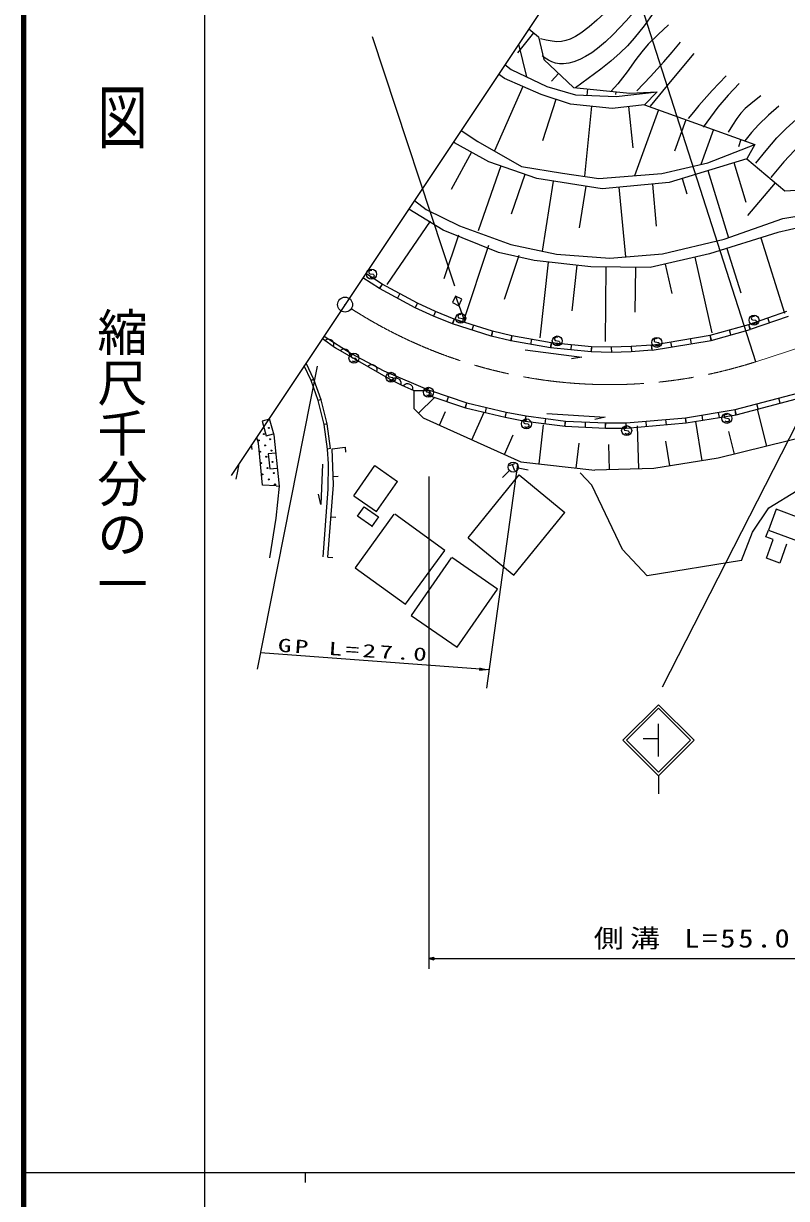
# Model space of a CAD drawing. Units: millimetres, scale not verified. Extents: x 62682 to 702682, y -6806 to 353194.
# Drawn here: x 62682 to 138500, y 175603 to 292392 of the extents above; entities that cross this region are included whole.
import ezdxf
from ezdxf.enums import TextEntityAlignment as Align

# ---------------------------------------------------------------- set-up
doc = ezdxf.new("R2010")
doc.units = ezdxf.units.MM
doc.header["$LTSCALE"] = 1000
doc.linetypes.add('CHAIN', pattern=[18.5, 12, -1.5, 3.5, -1.5])
for name, color, linetype, lineweight in [('M-BGD', 7, 'Continuous', 25), ('M-BMK', 2, 'CHAIN', 13), ('M-TTL', 2, 'Continuous', 140), ('M-TTL-BAND', 7, 'Continuous', 25)]:
    doc.layers.add(name, color=color, linetype=linetype, lineweight=lineweight)
doc.layers.add('M-BGD-HTXT', color=7, linetype='Continuous')
doc.styles.add('@ＭＳ ゴシック', font='')
doc.styles.add('ＭＳ ゴシック', font='')
doc.styles.get('@ＭＳ ゴシック').set_extended_font_data('@MS Gothic')
doc.styles.get('ＭＳ ゴシック').set_extended_font_data('MS Gothic')

# ---------------------------------------------------------------- blocks, each defined once
blk = doc.blocks.new('filled_arrow')
at = {"color": 0, "linetype": 'Continuous', "lineweight": -2}
blk.add_solid([(7.5, 1.25), (0, 0), (7.5, -1.25)], dxfattribs=at)
blk = doc.blocks.new('BUHIN152')
at = {"color": 7, "linetype": 'Continuous', "lineweight": 25}
blk.add_lwpolyline([(-242, -263), (-225, -300), (-194, -328), (-147, -353), (-73, -375), (-5, -377), (58, -358), (105, -314), (124, -260), (133, -224), (129, -170), (103, -133), (-112, 97), (-127, 149), (-128, 214), (-106, 270), (-75, 310), (-29, 343), (52, 342), (162, 309), (208, 287), (247, 251), (274, 204), (291, 139)], dxfattribs=at)
blk.add_circle((0, 0), 498, dxfattribs=at)
blk = doc.blocks.new('BUHIN153')
at = {"color": 7, "linetype": 'Continuous', "lineweight": 25}
blk.add_lwpolyline([(-730, -2391), (-127, -2065), (-438, -1435), (-1048, -1784), (-730, -2391), (0, 0)], dxfattribs=at)
blk = doc.blocks.new('BUHIN174')
at = {"color": 7, "linetype": 'Continuous', "lineweight": 25}
blk.add_line((0, 0), (-374, 332), dxfattribs=at)
blk = doc.blocks.new('BUHIN1')
at = {"color": 7, "linetype": 'Continuous', "lineweight": 25}
for radius in [746, 22.5]:
    blk.add_circle((0, 0), radius, dxfattribs=at)
blk = doc.blocks.new('BUHIN209')
at = {"color": 7, "linetype": 'Continuous', "lineweight": 25}
for points in [[(0, 0), (-322, 402), (-474, 203)], [(-82, 62), (-426, 214), (-320, 354)], [(-121, 92), (-400, 218), (-316, 327)], [(-162, 123), (-373, 222), (-313, 301)], [(-202, 154), (-347, 225), (-309, 275)]]:
    blk.add_lwpolyline(points, close=True, dxfattribs=at)
for points in [[(-41, 31), (-452, 211), (-323, 380), (-42, 32)], [(-313, 239), (-243, 185), (-321, 229), (-306, 249), (-243, 185)]]:
    blk.add_lwpolyline(points, dxfattribs=at)

msp = doc.modelspace()

# ---------------------------------------------------------------- linework, layer by layer
at = {"layer": 'M-BGD'}
for p, q in [((120932, 303948), (83322, 247453)), ((135464, 258776), (120932, 303948)), ((105547, 266275), (97359, 291077)), ((113351, 291478), (111767, 289490)), ((112880, 291853), (113851, 291079)), ((113851, 291079), (114390, 288816)), ((111866, 290331), (112666, 287095)), ((114390, 288816), (117329, 286046)), ((110472, 286931), (109892, 287365)), ((110525, 288316), (111137, 287821)), ((111137, 287821), (114700, 286130)), ((115859, 287431), (115136, 286664)), ((114121, 285320), (110472, 286931)), ((112297, 286126), (109469, 279722)), ((117045, 284368), (114121, 285320)), ((114700, 286130), (117517, 285292)), ((117329, 286046), (122942, 285470)), ((117517, 285292), (121572, 285131)), ((118732, 285902), (118665, 285246)), ((121538, 285614), (121509, 285327)), ((121572, 285131), (125655, 285595)), ((122942, 285470), (125655, 285595)), ((124298, 285533), (124302, 285442)), ((125655, 285595), (124396, 284318)), ((115583, 284844), (114247, 280741)), ((121174, 283957), (117045, 284368)), ((119110, 284163), (118417, 277208)), ((124396, 284318), (121174, 283957)), ((122785, 284137), (123247, 280021)), ((125765, 283823), (123392, 277264)), ((124396, 284318), (135348, 280356)), ((128503, 282832), (127365, 279689)), ((106158, 281756), (107821, 280654)), ((131241, 281842), (129987, 278377)), ((105496, 280528), (105395, 280609)), ((108915, 278651), (105496, 280528)), ((107821, 280654), (112178, 278191)), ((130699, 278542), (135348, 280356)), ((133979, 280851), (133718, 280132)), ((135348, 280356), (134554, 278954)), ((107206, 279589), (105182, 275904)), ((110112, 278233), (107860, 271778)), ((113702, 276981), (108915, 278651)), ((112178, 278191), (116241, 277503)), ((126125, 277482), (130699, 278542)), ((134554, 278954), (126831, 276593)), ((133267, 278561), (134472, 274618)), ((134554, 278954), (138325, 275771)), ((112505, 277399), (111125, 273443)), ((120180, 275968), (113702, 276981)), ((116241, 277503), (119855, 276981)), ((119855, 276981), (126125, 277482)), ((128119, 276986), (128581, 275475)), ((130693, 277774), (132735, 271096)), ((115321, 276728), (114232, 269759)), ((118560, 276221), (117913, 272083)), ((126831, 276593), (120180, 275968)), ((121843, 276124), (122493, 269200)), ((125169, 276437), (125562, 272251)), ((137382, 276567), (134618, 273293)), ((138325, 275771), (143737, 276084)), ((101532, 274807), (102689, 273920)), ((104386, 271849), (100960, 273948)), ((102689, 273920), (106000, 272282)), ((138144, 272998), (145108, 274199)), ((103091, 272739), (98775, 266459)), ((106000, 272282), (111109, 270432)), ((132300, 270943), (138144, 272998)), ((144194, 273113), (137632, 271619)), ((109895, 269632), (104386, 271849)), ((105891, 271346), (104438, 266997)), ((137632, 271619), (130865, 269485)), ((135940, 271085), (138305, 263587)), ((108903, 270340), (106397, 262840)), ((111109, 270432), (115637, 269456)), ((126182, 269488), (132300, 270943)), ((132557, 270018), (133948, 265605)), ((113419, 268831), (109895, 269632)), ((111914, 269334), (110448, 264946)), ((119067, 268210), (113419, 268831)), ((114831, 268676), (114005, 261162)), ((115637, 269456), (120940, 269079)), ((120940, 269079), (126182, 269488)), ((130865, 269485), (124955, 268154)), ((129388, 269152), (131078, 261645)), ((98319, 266499), (96701, 267550)), ((117655, 268366), (117157, 263838)), ((124955, 268154), (119067, 268210)), ((120539, 268196), (120468, 260771)), ((123483, 268168), (123441, 263706)), ((126433, 268487), (127091, 265562)), ((98053, 266051), (96413, 267117)), ((98319, 266499), (98035, 266063)), ((98319, 266499), (98072, 266041)), ((101833, 264609), (98319, 266499)), ((101601, 264144), (98053, 266051)), ((100076, 265554), (99830, 265096)), ((101833, 264609), (101587, 264151)), ((103414, 263307), (101601, 264144)), ((101833, 264609), (101615, 264137)), ((103632, 263779), (101833, 264609)), ((105297, 262529), (103414, 263307)), ((103632, 263779), (103433, 263298)), ((105474, 263018), (103632, 263779)), ((105474, 263018), (105276, 262537)), ((105474, 263018), (105318, 262522)), ((109294, 261814), (105474, 263018)), ((134754, 262489), (138527, 263784)), ((134922, 261997), (138684, 263287)), ((136803, 262642), (136634, 263134)), ((109154, 261313), (105297, 262529)), ((107384, 262416), (107228, 261920)), ((109294, 261814), (109138, 261318)), ((109294, 261814), (109171, 261309)), ((111214, 261345), (109294, 261814)), ((130914, 261407), (134754, 262489)), ((131028, 260899), (134895, 261988)), ((132975, 261447), (132834, 261948)), ((134895, 261988), (134754, 262489)), ((134922, 261997), (134754, 262489)), ((92385, 261066), (93683, 260143)), ((92549, 261314), (95232, 259581)), ((111107, 260836), (109154, 261313)), ((111214, 261345), (111090, 260840)), ((115052, 260140), (111107, 260836)), ((111214, 261345), (111123, 260833)), ((115122, 260656), (111214, 261345)), ((113168, 261001), (113077, 260488)), ((115122, 260656), (115032, 260144)), ((115122, 260656), (115072, 260138)), ((119107, 260266), (115122, 260656)), ((117114, 260461), (117064, 259943)), ((125070, 260426), (130914, 261407)), ((125156, 259913), (131028, 260899)), ((127104, 260240), (127018, 260753)), ((129052, 260567), (128966, 261080)), ((131001, 260894), (130914, 261407)), ((131056, 260906), (130914, 261407)), ((93683, 260143), (99135, 257011)), ((95232, 259581), (98481, 257878)), ((112538, 259943), (118149, 259225)), ((119076, 259746), (115052, 260140)), ((119107, 260266), (119056, 259748)), ((121074, 259705), (119076, 259746)), ((119107, 260266), (119096, 259746)), ((121085, 260225), (119107, 260266)), ((123069, 259755), (121074, 259705)), ((123056, 260275), (121085, 260225)), ((121085, 260225), (121098, 259706)), ((125070, 260426), (123056, 260275)), ((123056, 260275), (123095, 259757)), ((125109, 259907), (123069, 259755)), ((125156, 259913), (125070, 260426)), ((125070, 260426), (125108, 259907)), ((91873, 258324), (85904, 228206)), ((91254, 256904), (90579, 258354)), ((91532, 257018), (90774, 258646)), ((118149, 259225), (117121, 259067)), ((91526, 257030), (91254, 256904)), ((91536, 257006), (91254, 256904)), ((92262, 255001), (91532, 257018)), ((98481, 257878), (103074, 255909)), ((99135, 257011), (100290, 256457)), ((91974, 254914), (91254, 256904)), ((100290, 256457), (101463, 255901)), ((101463, 255901), (103074, 255909)), ((101463, 255901), (101477, 254128)), ((103074, 255909), (102956, 255412)), ((102956, 255412), (103122, 255905)), ((103122, 255905), (106735, 254686)), ((141185, 255920), (126135, 226422)), ((133395, 254014), (142122, 256323)), ((133504, 253505), (142222, 255812)), ((92257, 255016), (91974, 254914)), ((92266, 254986), (91974, 254914)), ((92559, 252536), (91974, 254914)), ((92854, 252592), (92262, 255001)), ((101932, 253663), (103525, 255220)), ((102956, 255412), (106592, 254186)), ((104762, 254803), (104928, 255296)), ((106569, 254194), (106735, 254686)), ((106616, 254180), (106735, 254686)), ((106735, 254686), (110647, 253764)), ((137875, 254661), (137742, 255164)), ((101477, 254128), (102386, 253198)), ((104003, 252469), (104611, 253818)), ((106592, 254186), (110548, 253254)), ((107237, 251011), (108469, 253744)), ((108582, 253717), (108701, 254223)), ((110548, 253254), (110667, 253759)), ((110647, 253764), (112623, 253380)), ((114684, 253613), (120482, 253253)), ((128458, 253201), (133395, 254014)), ((128542, 252688), (133504, 253505)), ((130188, 252959), (130104, 253472)), ((131834, 253230), (131749, 253743)), ((133479, 253501), (133395, 254014)), ((133528, 253511), (133395, 254014)), ((135701, 254086), (135568, 254589)), ((136535, 250372), (135625, 254066)), ((87107, 253139), (87546, 251513)), ((92851, 252608), (92559, 252536)), ((92857, 252577), (92559, 252536)), ((92894, 250092), (92559, 252536)), ((93192, 250133), (92854, 252592)), ((102386, 253198), (112088, 248823)), ((110548, 253254), (112540, 252867)), ((112524, 252870), (112623, 253380)), ((112540, 252867), (116496, 252355)), ((112556, 252865), (112623, 253380)), ((112623, 253380), (116540, 252874)), ((113928, 248615), (114369, 252506)), ((114515, 252611), (114581, 253127)), ((116473, 252358), (116540, 252874)), ((116496, 252355), (120515, 252185)), ((116518, 252354), (116540, 252874)), ((116540, 252874), (120537, 252705)), ((118517, 252270), (118539, 252789)), ((120482, 253253), (119466, 253028)), ((120515, 252185), (120537, 252705)), ((120515, 252185), (120519, 252705)), ((120519, 252705), (122561, 252692)), ((122557, 252172), (122561, 252692)), ((122561, 252692), (128498, 253206)), ((122606, 252174), (122561, 252692)), ((122581, 252172), (128542, 252688)), ((123838, 248120), (123711, 252386)), ((124585, 252345), (124540, 252863)), ((126563, 252517), (126519, 253035)), ((128542, 252688), (128458, 253201)), ((128542, 252688), (128498, 253206)), ((130114, 248930), (129490, 252845)), ((86028, 250687), (85853, 251255)), ((87546, 251513), (88097, 246391)), ((110471, 249553), (111354, 251511)), ((120515, 252185), (122581, 252172)), ((141351, 251558), (131718, 249186)), ((133324, 249581), (132771, 251828)), ((86421, 246515), (86028, 250687)), ((93192, 250133), (92894, 250092)), ((93002, 248622), (92894, 250092)), ((94638, 250269), (94695, 249772)), ((117608, 248198), (117888, 250667)), ((120911, 248033), (120837, 250534)), ((126906, 248419), (126511, 250894)), ((112088, 248823), (119448, 247989)), ((131718, 249186), (125301, 248163)), ((92393, 248603), (92237, 244597)), ((92964, 246110), (93002, 248622)), ((95514, 245436), (97602, 248444)), ((97602, 248444), (99862, 246880)), ((111759, 248570), (108705, 226335)), ((110981, 247953), (110263, 247257)), ((110991, 248475), (111490, 248660)), ((111242, 248568), (111467, 247958)), ((111833, 248215), (112818, 248042)), ((119152, 246501), (118012, 247718)), ((125301, 248163), (119448, 247989)), ((87776, 246429), (86421, 246515)), ((87776, 246429), (88083, 246401)), ((93447, 247375), (93947, 247389)), ((97774, 243873), (99862, 246880)), ((102956, 247362), (102956, 198447)), ((106860, 241282), (111935, 247517)), ((111935, 247517), (116481, 243791)), ((122199, 240126), (119152, 246501)), ((88097, 246391), (87744, 243231)), ((92237, 244597), (91988, 245607)), ((92443, 239395), (92964, 246110)), ((95514, 245436), (97774, 243873)), ((136747, 244235), (139554, 245976)), ((95880, 243436), (96537, 244364)), ((96537, 244364), (97961, 243356)), ((135126, 241829), (136747, 244235)), ((137470, 244124), (136696, 242035)), ((140303, 243075), (137470, 244124)), ((87744, 243231), (87119, 239284)), ((99475, 243619), (95623, 238303)), ((97285, 242440), (95880, 243436)), ((97961, 243356), (97256, 242361)), ((104533, 240020), (99570, 243616)), ((111418, 237572), (116481, 243791)), ((134035, 239032), (135126, 241829)), ((136458, 241357), (136696, 242035)), ((136696, 242035), (142043, 240056)), ((106860, 241282), (111418, 237572)), ((137161, 241111), (136458, 241357)), ((136502, 239235), (137161, 241111)), ((138485, 240632), (137830, 238768)), ((100651, 234661), (104533, 240020)), ((124661, 237497), (122199, 240126)), ((95623, 238303), (100651, 234661)), ((105185, 239268), (101218, 233556)), ((109778, 236157), (105233, 239313)), ((134035, 239032), (124661, 237497)), ((137830, 238768), (136502, 239235)), ((105774, 230391), (109778, 236157)), ((101218, 233556), (105774, 230391)), ((108953, 228142), (86227, 229833)), ((122238, 221150), (125774, 224685)), ((122592, 221150), (125774, 224332)), ((125774, 224685), (129310, 221150)), ((128956, 221150), (125774, 224332)), ((125774, 219540), (125774, 222766)), ((125774, 217614), (122238, 221150)), ((125774, 217968), (122592, 221150)), ((124274, 221312), (125774, 221312)), ((129310, 221150), (125774, 217614)), ((125774, 217968), (128956, 221150)), ((125774, 217614), (125774, 215827)), ((102956, 199447), (155601, 199447))]:
    msp.add_line(p, q, dxfattribs=at)
for points in [[(122575, 295483), (121159, 294096), (119655, 292709), (118876, 292045), (118047, 291418), (117540, 291103), (117010, 290845), (116577, 290696), (116133, 290606), (115681, 290585), (115210, 290623), (114634, 290727), (114053, 290863)], [(123822, 294083), (122571, 292671), (121280, 291307), (120528, 290583), (119730, 289899), (119150, 289476), (118529, 289098), (117963, 288820), (117361, 288592), (116864, 288461), (116355, 288391), (115945, 288390), (115548, 288449), (115189, 288567), (114850, 288742), (114531, 288950), (114210, 289183)], [(125267, 293409), (124342, 292147), (123371, 290926), (122705, 290184), (121987, 289475), (121040, 288642), (120045, 287848), (118795, 286916), (117531, 286007)], [(126761, 292261), (125741, 291314), (124767, 290328), (124133, 289588), (123538, 288800), (122672, 287587), (121753, 286404), (121424, 286029), (121088, 285659)], [(123630, 285712), (124990, 287122), (126304, 288570), (127141, 289547), (127970, 290532)], [(129296, 289409), (127120, 286795), (124943, 284170)], [(132507, 287197), (131120, 285731), (129779, 284226), (129250, 283588), (128729, 282942)], [(133795, 286428), (132719, 285271), (131684, 284070), (130942, 283095), (130234, 282093)], [(135943, 285194), (135152, 284585), (134399, 283929), (133963, 283468), (133566, 282961), (133120, 282286), (132696, 281578)], [(137734, 284191), (136709, 283283), (135720, 282328), (135015, 281543), (134346, 280725)], [(135442, 278504), (136476, 279778), (137553, 281011), (138480, 281945), (139450, 282839), (139517, 282899), (139591, 282966)], [(142204, 282593), (140721, 281206), (139283, 279778), (138234, 278627), (137228, 277435), (137081, 277258), (136928, 277072)], [(92627, 260894), (92726, 260965), (92831, 261009), (92972, 261044), (93097, 261029), (93213, 260990), (93339, 260900), (93415, 260803), (93470, 260690), (93485, 260544), (93478, 260430), (93441, 260315)], [(94164, 259877), (94254, 259959), (94354, 260015), (94490, 260065), (94616, 260065), (94735, 260038), (94871, 259964), (94957, 259876), (95024, 259770), (95056, 259627), (95062, 259513), (95039, 259394)], [(96896, 258322), (96989, 258401), (97090, 258455), (97227, 258502), (97352, 258498), (97472, 258469), (97605, 258391), (97689, 258301), (97754, 258194), (97782, 258050), (97785, 257935), (97759, 257817)], [(99262, 256950), (99348, 257036), (99444, 257099), (99577, 257157), (99702, 257163), (99823, 257144), (99963, 257077), (100054, 256995), (100127, 256893), (100168, 256752), (100180, 256638), (100164, 256518)], [(100425, 256393), (100511, 256480), (100607, 256543), (100739, 256601), (100865, 256608), (100986, 256590), (101126, 256523), (101217, 256441), (101291, 256340), (101332, 256199), (101344, 256085), (101329, 255965)], [(87131, 253050), (86407, 252855), (86798, 251406), (87522, 251602)], [(85412, 250043), (85381, 250270), (85349, 250497)], [(92927, 239345), (93470, 246534), (93370, 250123), (94638, 250269)], [(87741, 249698), (86995, 249618), (87156, 248126), (87901, 248206)], [(83828, 247117), (83976, 247880), (84112, 248639)]]:
    msp.add_lwpolyline(points, dxfattribs=at)
for centre, radius in [((86568, 251575), 49.8), ((87070, 252198), 49.8), ((87191, 251073), 49.8), ((86066, 250952), 49.8), ((86689, 250450), 49.8), ((87312, 249948), 49.8), ((86187, 249827), 49.8), ((86810, 249325), 49.8), ((87433, 248823), 49.8), ((111340, 248301), 498), ((86308, 248702), 49.8), ((86429, 247577), 49.8), ((86931, 248200), 49.8), ((87554, 247698), 49.8), ((87052, 247075), 49.8), ((87675, 246573), 49.8)]:
    msp.add_circle(centre, radius, dxfattribs=at)
at = {"layer": 'M-BMK'}
msp.add_line((140220, 260306), (135464, 258776), dxfattribs=at)
msp.add_arc((120932, 303948), 47452, 237.25325, 287.83307, dxfattribs=at)
at = {"layer": 'M-TTL'}
msp.add_line((62682, 353194), (62682, -6806), dxfattribs=at)
at = {"layer": 'M-TTL-BAND'}
for p, q in [((80682, 343194), (80682, -6806)), ((62682, 178194), (601682, 178194)), ((90682, 178194), (90682, 177194))]:
    msp.add_line(p, q, dxfattribs=at)

# ---------------------------------------------------------------- block references
at = {"layer": 'M-BGD', "rotation": 217.29112}
for name, p in [('BUHIN152', (97264, 267474)), ('BUHIN1', (94636, 264448)), ('BUHIN153', (106477, 262932)), ('BUHIN152', (106122, 263090)), ('BUHIN152', (135274, 262902)), ('BUHIN152', (115726, 260835)), ('BUHIN152', (125617, 260700)), ('BUHIN152', (95519, 259129)), ('BUHIN152', (99199, 257226)), ('BUHIN152', (102924, 255734)), ('BUHIN152', (132568, 253147)), ('BUHIN152', (112653, 252595)), ('BUHIN152', (122617, 251926)), ('BUHIN174', (93230, 243359)), ('BUHIN174', (92927, 239345)), ('BUHIN209', (102956, 199447))]:
    msp.add_blockref(name, p, dxfattribs=at)
at = {"layer": 'M-BGD', "xscale": 133, "yscale": 133, "rotation": 175.7}
msp.add_blockref('filled_arrow', (108953, 228142), dxfattribs=at)

# ---------------------------------------------------------------- texts
at = {"layer": 'M-BGD-HTXT', "insert": (87925, 229935), "char_height": 1320, "attachment_point": 7, "rotation": 356.353, "style": 'ＭＳ ゴシック'}
msp.add_mtext('\\T1.25;\\W1.5;GP\\~L=27.0', dxfattribs=at)
at = {"layer": 'M-BGD-HTXT', "insert": (119341, 200347), "char_height": 1833, "attachment_point": 7, "style": 'ＭＳ ゴシック'}
msp.add_mtext('\\T1.2;\\W1.2;側溝\\~L=55.0', dxfattribs=at)
at = {"layer": 'M-TTL-BAND', "style": '@ＭＳ ゴシック', "width": 1.4}
msp.add_text('平  面  図', height=3666, rotation=270, dxfattribs=at).set_placement((72459, 279669), align=Align.MIDDLE_RIGHT)
at = {"layer": 'M-TTL-BAND', "style": '@ＭＳ ゴシック'}
msp.add_text('縮尺千分の一', height=3666, rotation=270, dxfattribs=at).set_placement((72459, 234225), align=Align.MIDDLE_RIGHT)

doc.saveas('drawing.dxf')
